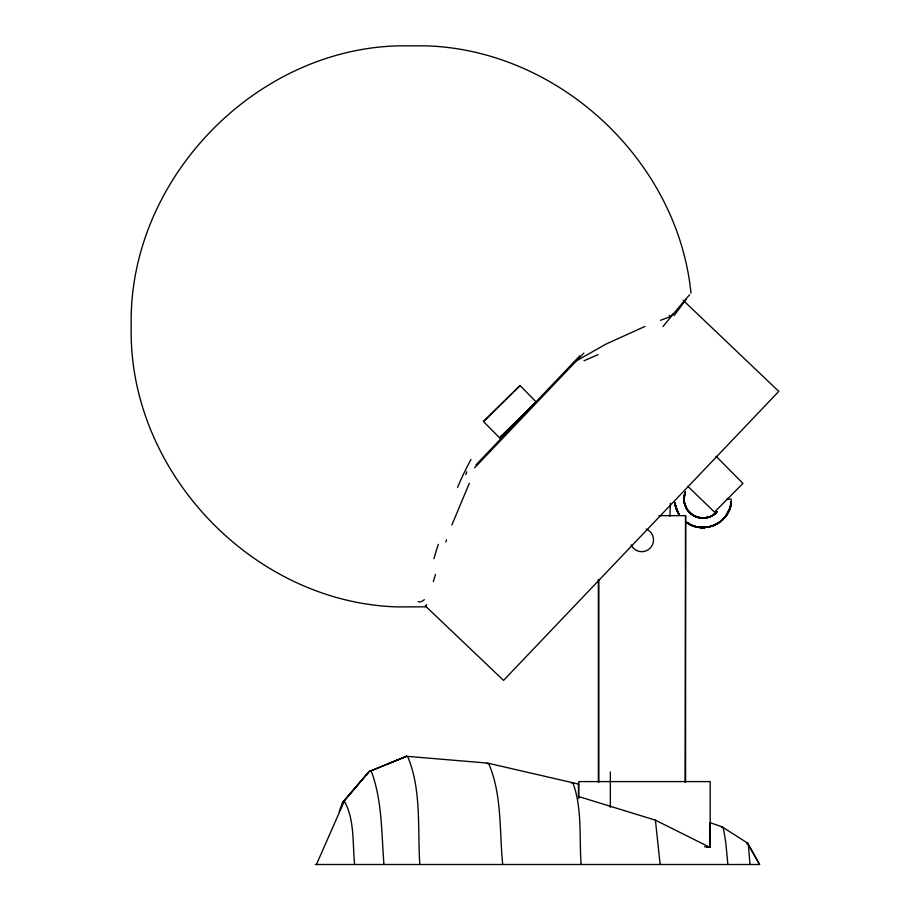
<?xml version="1.0" encoding="UTF-8"?>
<svg xmlns="http://www.w3.org/2000/svg" width="910" height="910" viewBox="0 0 910 910"><rect width="100%" height="100%" fill="white"/><g stroke="black" fill="none" stroke-linecap="round" stroke-linejoin="round"><path stroke-width="1.36" d="M710.084 847.301L710.141 822.674L722.233 826.906L747.463 843.024L759.577 864.5L315.338 864.5M684.013 501.148L685.048 492.799M669.931 516.118L670.329 503.366M339.191 811.64L342.399 802.802L369.016 771.6L406.577 756.29L487.567 763.092L578.487 784.067L578.43 796.478L655.405 820.16L709.766 847.301L706.945 847.301M688.381 511.386C684.365 506.483 682.955 500.147 684.536 494.278M683.91 498.452L684.525 494.312M731.356 500.511L729.695 508.758L725.782 516.084M686.22 522.135C703.055 535.615 730.844 522.556 731.378 501.08L730.764 505.141M731.367 501.217C730.764 522.875 702.577 535.603 685.89 521.908M731.265 501.979C730.07 522.579 703.805 534.932 687.175 522.75M730.707 505.323L731.094 503.275M426.585 604.695L425.88 606.811L398.33 606.924C253.253 603.182 127.832 471.46 131.211 326.383C127.832 181.306 253.253 49.572 398.33 45.841L425.857 45.841C558.933 49.845 677.711 160.604 690.986 293.077M433.319 581.661L435.446 574.46M730.252 507.154L725.395 516.596M685.196 492.378L684.138 496.462L684.127 501.808L687.118 509.646L693.181 515.435L701.144 518.097L692.919 515.299L686.948 509.407L684.092 501.569L684.206 495.961L685.378 491.9M445.786 542.041L446.537 539.869M729.502 509.304L730.184 507.336M685.321 492.105L684.036 497.565L684.149 501.774M451.861 524.99L469.344 483.244M316.43 864.5L344.037 801.767L344.856 802.017C354.786 820.706 352.477 843.866 354.627 864.5M367.185 774.785L368.084 772.772A147.465 13.161 88.1 0 1 371.894 772.772C382.302 801.949 381.472 833.924 383.94 864.5M728.683 511.215C723.279 523.5 708.446 530.234 695.593 526.594L697.617 527.072L691.418 525.093L686.026 521.953M726.737 514.764C718.354 528.244 698.3 531.69 685.856 521.851M660.478 320.32L670.568 316.578L672.979 313.654M342.399 802.802L368.084 772.772L343.229 802.017L344.037 801.767M483.494 421.512L520.042 385.578L536.115 401.924L499.567 437.858L483.494 421.512L513.354 392.221M724.485 517.71C715.453 528.619 698.072 530.746 686.652 522.42M717.33 511.636L714.111 514.571L709.117 517.153M475.862 464.999L579.795 355.855M474.622 467.797L583.867 353.069M717.251 511.738L710.551 516.584L702.179 518.177M519.974 385.647L514.753 390.834M536.115 401.924L499.567 437.858M716.09 512.853C711.791 517.278 704.249 518.95 699.187 517.756M715.886 513.115C708.355 520.429 694.91 519.644 688.381 511.374M573.368 362.601L605.992 344.082L645.053 326.383M369.938 771.225L406.577 756.29L407.748 756.722C421.728 789.914 417.44 829.044 419.828 864.5M387.216 764.161L406.577 756.29M571.241 782.816L572.879 782.816C582.434 808.455 579.124 837.496 581.115 864.5M486.497 763.49L488.636 763.49C502.206 794.703 499.283 831.069 502.718 864.5M707.775 517.562L700.848 518.063L703.669 518.177M702.27 527.527L704.351 527.504L702.349 527.527M726.703 499.124L731.424 499.124M659.011 515.663L685.594 515.663L685.594 782.179M704.533 846.801L710.187 846.801L710.187 781.599L578.771 781.599L578.771 798.605M685.594 515.663L685.116 782.168M699.46 517.801L694.159 515.947L688.665 511.613M695.547 526.549L697.572 527.026M696.275 516.982L695.069 516.402C701.86 519.678 710.562 518.143 715.999 512.944L710.073 516.8L703.066 518.177L695.069 516.482L690.349 513.388M695.058 516.459L696.366 517.005M692.601 515.117L693.807 515.845M691.452 514.23L686.766 509.043L684.57 503.878L683.956 499.704L684.047 501.126M669.305 315.463L670.568 316.578M683.148 300.3L778.789 391.38L503.548 680.407L425.391 605.98M687.767 486.281L714.486 512.102L742.935 483.415L716.124 456.308M687.778 510.521L684.65 504.333M679.383 515.014L676.494 509.486L674.867 503.401M679.076 514.605L676.289 509.02L674.788 502.957M678.962 514.366L676.221 508.747L674.776 502.684M678.86 514.275L675.004 504.345M678.849 514.207L676.141 508.576L674.742 502.502M759.577 864.5L747.792 843.399M678.61 513.775L674.981 504.06M684.104 501.501L685.105 505.596M684.331 502.889L684.673 504.254M655.405 820.16L660.148 864.5M710.141 822.674L710.153 823.277M748.623 847.506L749.988 864.5M727.863 864.5L725.748 842.159L723.575 829.328A175.96 7.746 88.5 0 0 721.607 827.497M578.476 784.045L578.498 784.875M610.348 771.919L610.348 807.352M598.837 579.454L598.837 782.179M598.359 579.442L598.359 782.168M746.985 843.866A149.593 4.573 89.5 0 1 748.611 847.494M646.18 529.017A11.762 11.762 0 0 1 650.275 548.036A11.762 11.762 0 0 1 631.074 544.84M457.582 487.419A180.089 76.247 -51.2 0 1 471.016 459.391M433.945 558.763A237.897 35.308 -62 0 1 438.29 544.351M424.344 599.656A252.912 23.751 -65.2 0 1 418.213 601.521M466.807 471.778A264.435 4.357 -71.4 0 1 465.829 474.599M583.936 360.815A256.358 11.489 -25.4 0 1 598.086 354.627M662.901 326.644A198.892 2.48 -51.6 0 1 689.598 294.851M686.163 299.242A199.449 2.719 -51.8 0 1 674.06 315.634M675.8 507.462L675.277 505.505L675.812 507.518"/></g></svg>
